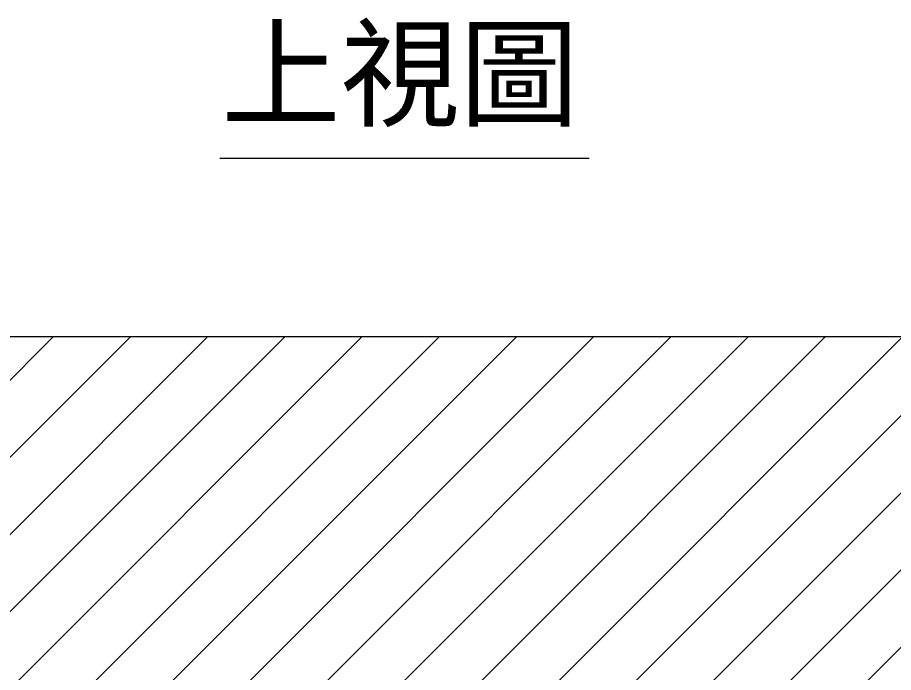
# Model space of a CAD drawing. Header units: millimetres. Extents: x -215875 to 13478, y -2277 to 9476.
# Drawn here: x 9588 to 10591, y 4893 to 5643 of the extents above; entities that cross this region are included whole.
import ezdxf

# ---------------------------------------------------------------- set-up
doc = ezdxf.new("R2010")
doc.units = ezdxf.units.MM
doc.header["$MEASUREMENT"] = 0
doc.linetypes.add('HIDDEN', pattern=[9.525, 6.35, -3.175])
for name, color, linetype, lineweight in [('D', 3, 'Continuous', 13), ('DIM', 3, 'Continuous', 9), ('H', 2, 'HIDDEN', 15), ('S', 4, 'Continuous', 15)]:
    doc.layers.add(name, color=color, linetype=linetype, lineweight=lineweight)
doc.styles.get("Standard").update_dxf_attribs({"font": 'KAIU.TTF'})

msp = doc.modelspace()

# ---------------------------------------------------------------- hatches: boundary and pattern name
at = {"layer": 'DIM'}
h = msp.add_hatch(dxfattribs=at)
h.set_pattern_fill('ANSI31', color=256, scale=500, style=0)
h.set_pattern_definition([(45, (-15076.935, 2491.76), (-44.19417, 44.19417), [])])
h.paths.add_polyline_path([(8612.38, 5277.14), (11372.38, 5277.14), (11372.38, 4477.14), (10680.664, 4477.14), (10680.664, 2577.14), (10544.38, 2577.14), (10544.38, 2581.14), (10513.159, 2581.14), (10513.159, 2590.14), (10547.38, 2590.14), (10547.38, 2600.14), (10572.38, 2600.14), (10572.38, 3270.14), (10572.38, 3377.14), (10572.38, 4065.14), (10572.38, 4172.14), (10572.38, 4477.14), (9412.38, 4477.14), (9412.38, 4172.14), (9412.38, 4065.14), (9412.38, 3377.14), (9412.38, 3270.14), (9412.38, 2684.512, 0.30719451), (9386.44, 2577.14), (9304.095, 2577.14), (9304.095, 4477.14), (8612.38, 4477.14)])
at = {"layer": 'H'}
h = msp.add_hatch(dxfattribs=at)
h.set_pattern_fill('ANSI31', color=256, scale=300, angle=90, style=0)
h.set_pattern_definition([(135, (-15076.935, 2491.763), (-26.516504, -26.516504), [])])
h.paths.add_polyline_path([(11372.38, 5277.14), (11422.38, 5277.14), (11422.38, 2527.14), (9528.809, 2527.14, 0.17049567), (9570.649, 2577.14), (10320.38, 2577.14), (10409.38, 2577.14), (10680.664, 2577.14), (11372.38, 2577.14)])
h.paths.add_polyline_path([(8562.38, 5277.14), (8612.38, 5277.14), (8612.38, 4364.075), (8612.38, 2577.14), (9304.095, 2577.14), (9386.44, 2577.14, 0.17049567), (9428.28, 2527.14), (8562.38, 2527.14)])
h.paths.add_polyline_path([(9428.28, 2527.14, -0.17049567), (9386.44, 2577.14), (9440.38, 2577.14), (9529.38, 2577.14), (9570.649, 2577.14, -0.17049567), (9528.809, 2527.14)])

# ---------------------------------------------------------------- linework, layer by layer
at = {"layer": 'D'}
msp.add_line((9819.465, 5481.841), (10242.359, 5481.841), dxfattribs=at)
at = {"layer": 'S'}
msp.add_line((11422.38, 5277.14), (8562.38, 5277.14), dxfattribs=at)

# ---------------------------------------------------------------- texts
at = {"layer": 'D', "color": 11, "insert": (9821.364, 5628.595), "char_height": 100, "attachment_point": 1}
msp.add_mtext('上視圖', dxfattribs=at)

doc.saveas('drawing.dxf')
